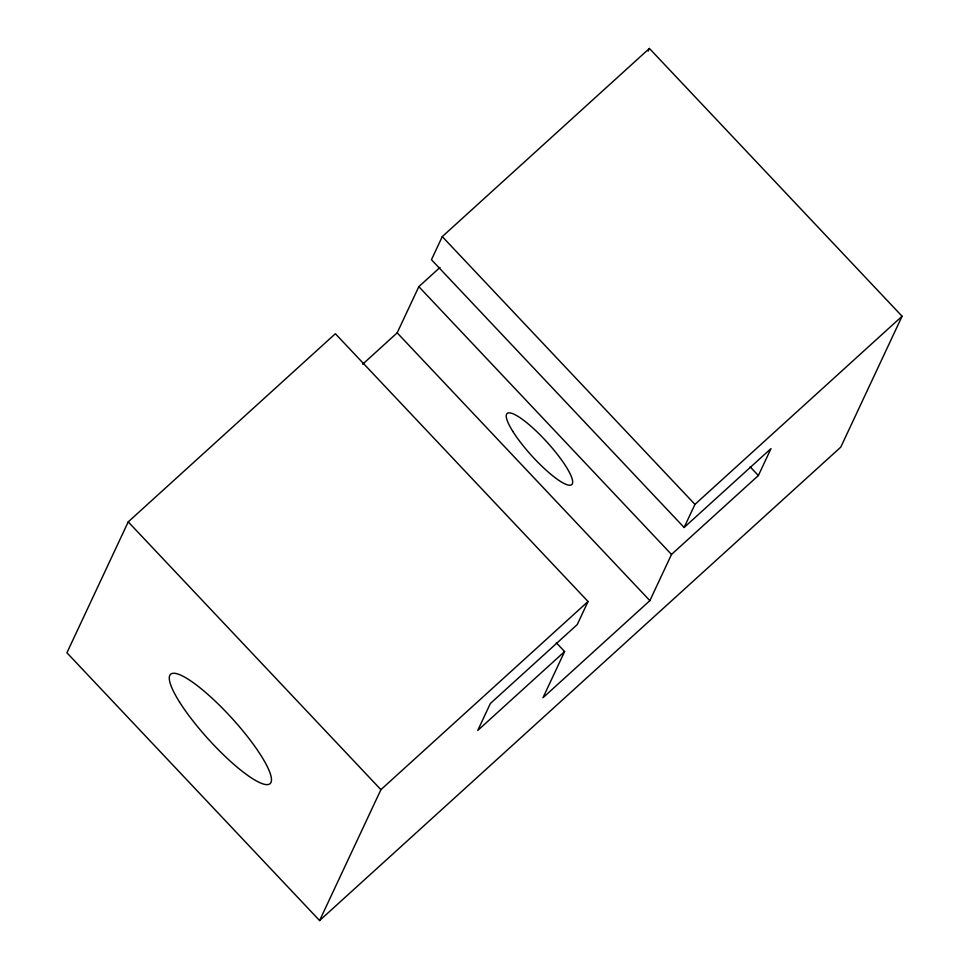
<?xml version="1.0" encoding="UTF-8"?>
<svg xmlns="http://www.w3.org/2000/svg" width="969" height="969" viewBox="0 0 969 969"><rect width="100%" height="100%" fill="white"/><g stroke="black" fill="none" stroke-linecap="round" stroke-linejoin="round"><path stroke-width="1.45" d="M564.6 651.556L477.741 730.456L490.362 703.506L577.221 624.605L588.038 601.507L335.359 333.724L128.223 521.879L66.922 652.767L319.6 920.55L840.777 447.121L902.078 316.233L649.4 48.45L442.264 236.606L431.447 259.704L684.126 527.487L770.997 448.586L758.376 475.537L671.505 554.438L649.872 600.635L542.967 697.741L564.6 651.556L556.315 642.774M362.66 364.211L397.181 332.851L418.826 286.654L439.987 267.432M648.128 51.175L649.4 48.45M319.6 920.55L380.914 789.662L588.038 601.507M684.126 527.487L694.955 504.389L902.078 316.233M750.091 466.755L758.376 475.537M442.264 236.606L694.955 504.389M418.826 286.654L671.505 554.438M397.181 332.851L649.872 600.635M128.223 521.879L380.914 789.662M179.471 701.931A73.91 15.758 47.7 0 0 267.25 784.636A73.91 15.758 47.7 0 0 214.197 700.175A73.91 15.758 47.7 0 0 179.471 701.931M512.88 431.484A48.038 10.235 47.7 0 0 569.942 485.239A48.038 10.235 47.7 0 0 535.445 430.345A48.038 10.235 47.7 0 0 512.88 431.484"/></g></svg>
